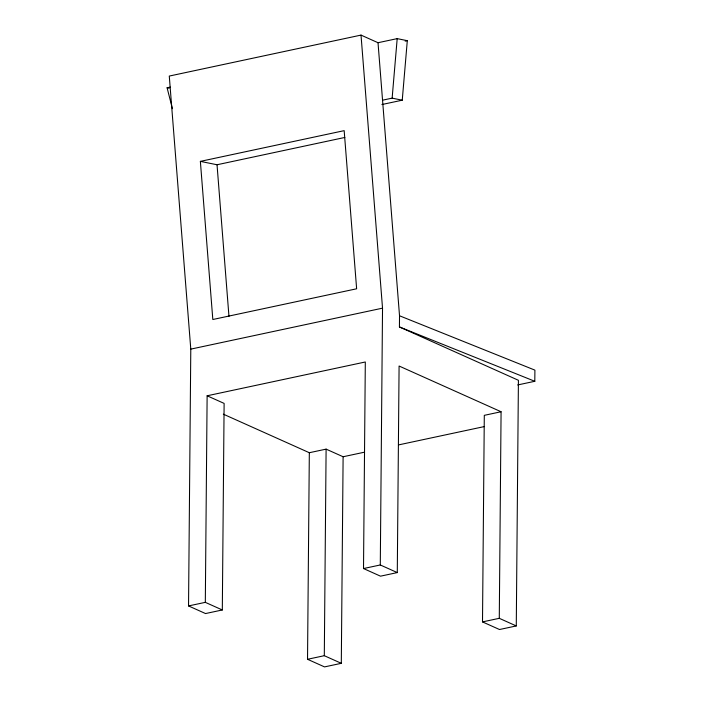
<?xml version="1.0" encoding="UTF-8"?>
<svg xmlns="http://www.w3.org/2000/svg" width="702" height="702" viewBox="0 0 702 702"><rect width="100%" height="100%" fill="white"/><g stroke="black" fill="none" stroke-linecap="round" stroke-linejoin="round"><path stroke-width="1.05" d="M222.315 609.968L205.317 602.351L207.125 395.788L224.122 403.404L222.315 609.968L205.537 613.557L188.54 605.931L190.786 349.122L169.279 76.062L361.021 35.1L378.018 42.717L397.192 38.628L407.3 40.681L402.246 100.193L381.897 104.537M309.328 452.72L326.105 449.131L343.111 456.748L341.304 663.32L324.526 666.9L307.529 659.283L309.328 452.72L223.341 414.162M341.304 663.32L324.306 655.694L326.105 449.131M378.018 42.717L399.526 315.777L399.429 326.948L518.418 380.291L516.277 625.938L499.28 618.313L501.079 411.749L399.087 366.023L397.288 572.586L380.51 576.175L363.513 568.55L365.312 361.986L207.125 395.788M397.288 572.586L380.291 564.97L382.529 308.16L361.021 35.1M516.277 625.938L499.499 629.518L482.502 621.902L484.301 415.338L501.079 411.749M517.672 384.95L534.801 381.291L534.906 370.13L399.526 315.777M382.546 100.184L392.137 98.14L397.192 38.628M172.42 108.696L167.094 87.785L170.296 87.101M405.168 41.137L407.3 40.681M200.368 161.372L344.173 130.651L356.634 288.785L212.82 319.507L200.368 161.372L217.032 164.759L344.866 137.452M190.786 349.122L382.529 308.16M343.111 456.748L364.487 452.185M398.692 444.875L484.196 426.605M188.54 605.931L205.317 602.351M363.513 568.55L380.291 564.97M307.529 659.283L324.306 655.694M482.502 621.902L499.28 618.313M392.137 98.14L402.246 100.193M167.094 87.785L169.121 88.198M399.429 326.948L534.801 381.291M217.032 164.759L228.966 316.348"/></g></svg>
